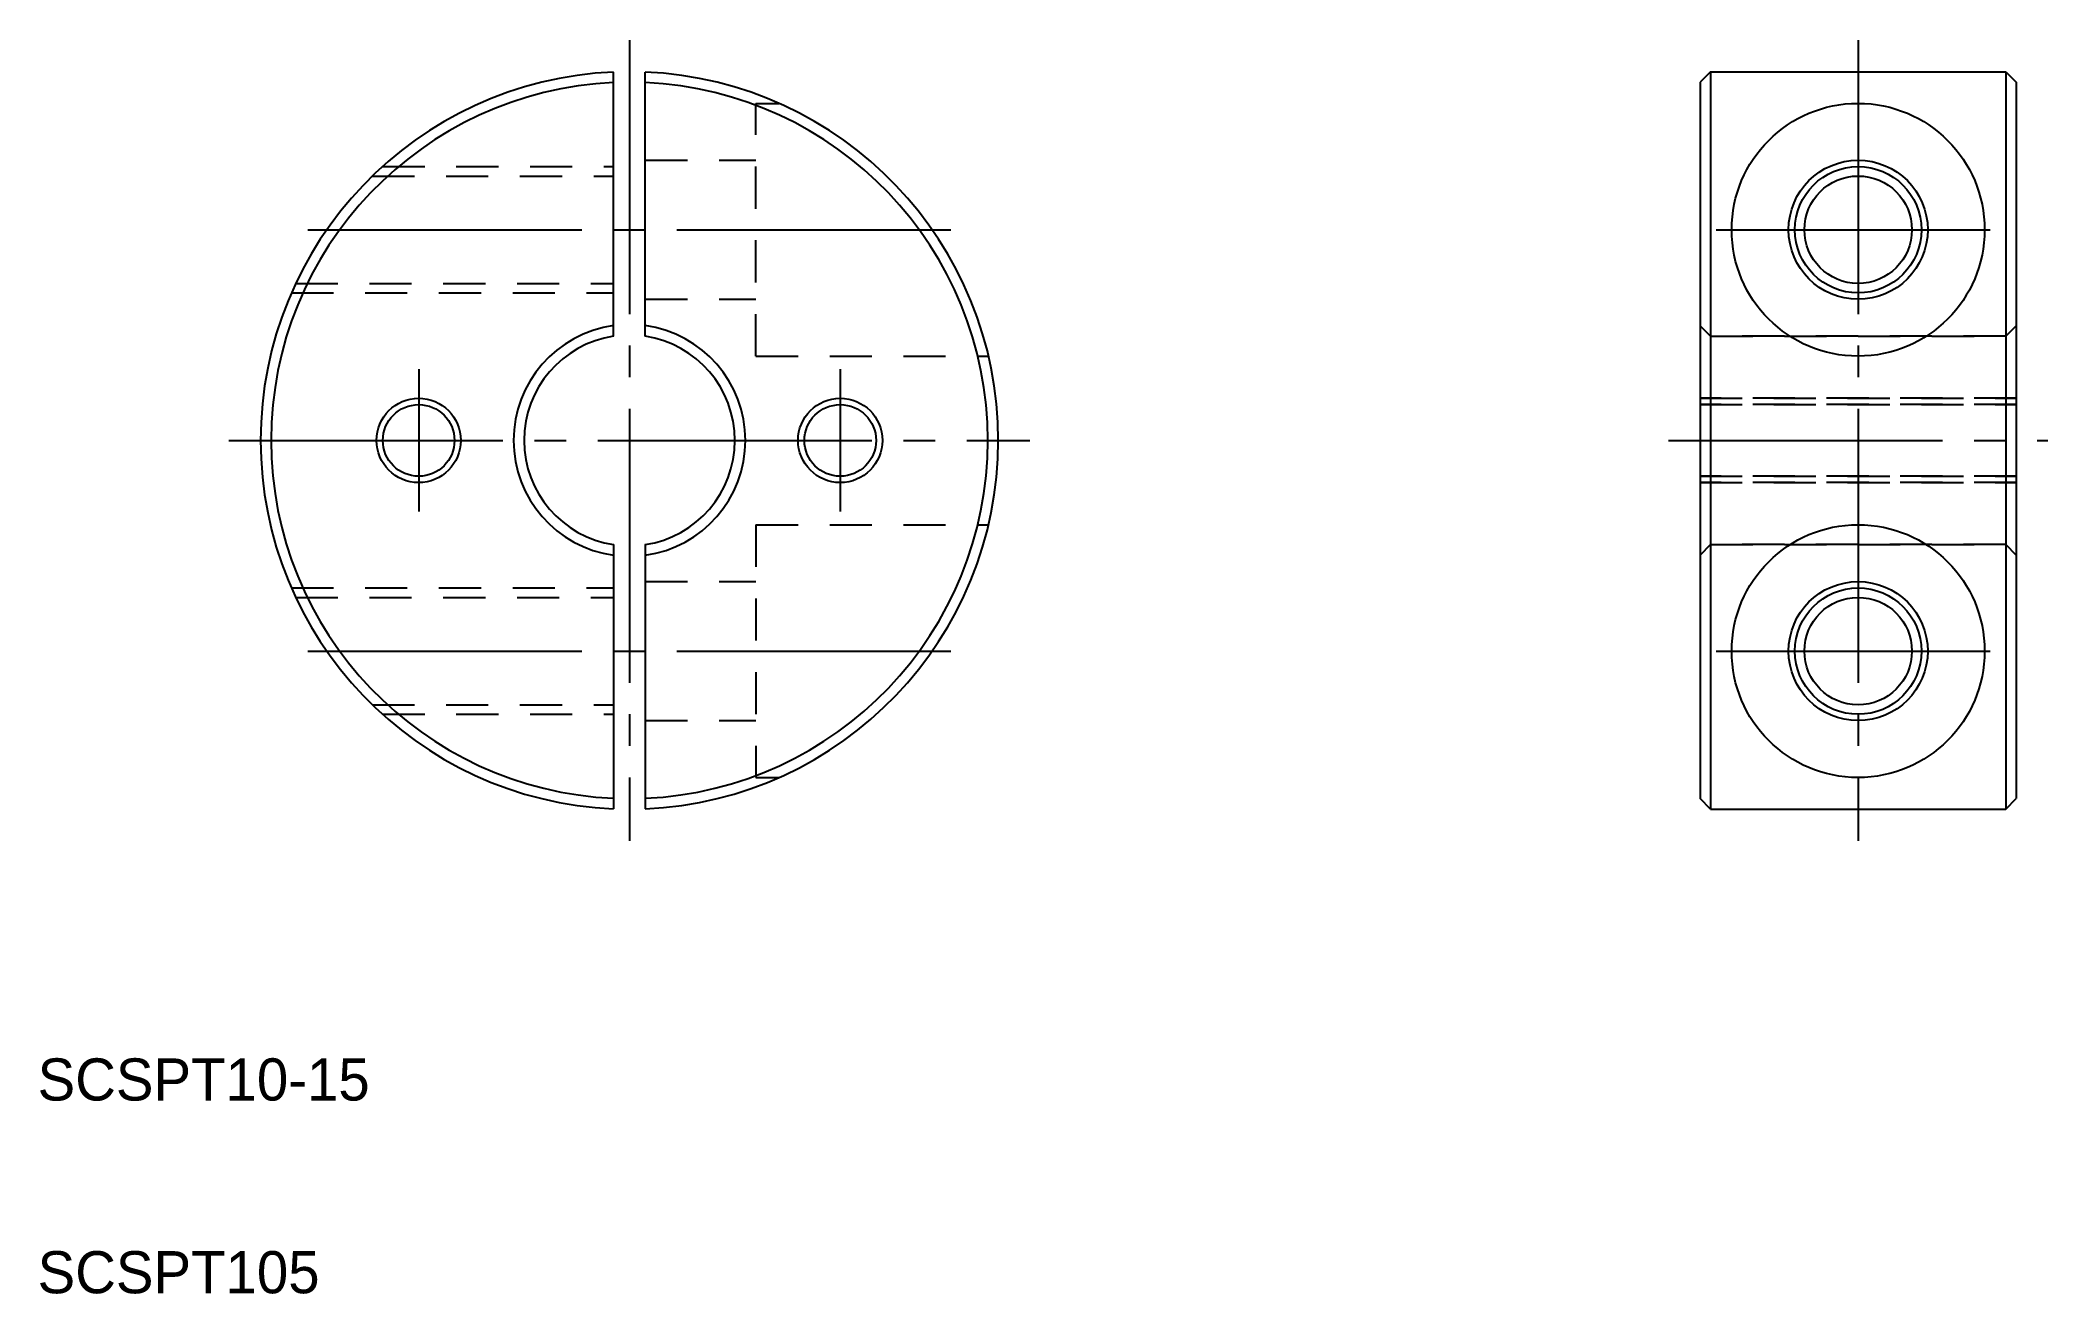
# Model space of a CAD drawing. Extents: x 81.5 to 176.8, y 110.9 to 170.4.
import ezdxf

# ---------------------------------------------------------------- set-up
doc = ezdxf.new("R2010")
doc.units = 0
doc.linetypes.add('CENTER', pattern=[17.5, 13, -1.5, 1.5, -1.5])
doc.linetypes.add('DASHED', pattern=[3.5, 2, -1.5])
doc.layers.get('0').update_dxf_attribs({"linetype": 'CONTINUOUS'})
doc.layers.add('CENTER', color=1, linetype='CENTER')

msp = doc.modelspace()

# ---------------------------------------------------------------- linework, layer by layer
at = {"color": 7, "linetype": 'CONTINUOUS'}
for p, q in [((108.709, 156.38), (108.709, 168.921)), ((110.209, 156.38), (110.209, 168.921)), ((160.752, 168.937), (160.252, 168.437)), ((160.752, 168.937), (160.752, 133.937)), ((160.752, 168.937), (174.752, 168.937)), ((174.752, 168.937), (174.752, 133.937)), ((174.752, 168.937), (175.252, 168.437)), ((160.252, 168.437), (160.252, 134.437)), ((175.252, 168.437), (175.252, 134.437)), ((108.709, 146.493), (108.709, 133.953)), ((110.209, 146.493), (110.209, 133.953)), ((160.752, 133.937), (160.252, 134.437)), ((174.752, 133.937), (175.252, 134.437)), ((160.752, 133.937), (174.752, 133.937))]:
    msp.add_line(p, q, dxfattribs=at)
for p, q in [((164.252, 168.937), (164.252, 168.937)), ((167.752, 168.937), (167.752, 168.937))]:
    msp.add_line(p, q)
at = {"color": 3, "linetype": 'DASHED'}
for p, q in [((115.459, 155.437), (115.459, 167.437)), ((115.459, 167.437), (116.548, 167.437)), ((97.263, 163.987), (108.709, 163.987)), ((97.744, 164.437), (108.709, 164.437)), ((110.209, 164.737), (115.459, 164.737)), ((93.42, 158.437), (108.709, 158.437)), ((93.624, 158.887), (108.709, 158.887)), ((110.209, 158.137), (115.459, 158.137)), ((160.252, 156.88), (160.752, 156.38)), ((160.752, 156.38), (160.252, 156.88)), ((160.752, 156.38), (174.752, 156.38)), ((174.752, 156.38), (160.752, 156.38)), ((174.752, 156.38), (175.252, 156.88)), ((175.252, 156.88), (174.752, 156.38)), ((115.459, 155.437), (126.496, 155.437)), ((160.252, 153.437), (175.252, 153.437)), ((175.252, 153.437), (160.252, 153.437)), ((160.252, 153.137), (175.252, 153.137)), ((175.252, 153.137), (160.252, 153.137)), ((175.252, 149.737), (160.252, 149.737)), ((160.252, 149.737), (175.252, 149.737)), ((175.252, 149.437), (160.252, 149.437)), ((160.252, 149.437), (175.252, 149.437)), ((115.459, 147.437), (126.496, 147.437)), ((115.459, 147.437), (115.459, 135.437)), ((160.752, 146.493), (160.252, 145.993)), ((160.252, 145.993), (160.752, 146.493)), ((174.752, 146.493), (160.752, 146.493)), ((160.752, 146.493), (174.752, 146.493)), ((175.252, 145.993), (174.752, 146.493)), ((174.752, 146.493), (175.252, 145.993)), ((93.42, 144.437), (108.709, 144.437)), ((93.624, 143.987), (108.709, 143.987)), ((110.209, 144.737), (115.459, 144.737)), ((97.263, 138.887), (108.709, 138.887)), ((97.744, 138.437), (108.709, 138.437)), ((110.209, 138.137), (115.459, 138.137)), ((115.459, 135.437), (116.548, 135.437))]:
    msp.add_line(p, q, dxfattribs=at)
for centre, radius in [((167.752, 161.437), 6), ((167.752, 161.437), 2.55), ((99.459, 151.437), 2), ((119.459, 151.437), 2), ((99.459, 151.437), 1.7), ((119.459, 151.437), 1.7), ((167.752, 141.437), 6), ((167.752, 141.437), 2.55)]:
    msp.add_circle(centre, radius)
at = {"color": 7, "linetype": 'CONTINUOUS'}
for centre in [(167.752, 161.437), (167.752, 141.437)]:
    msp.add_circle(centre, 3.3, dxfattribs=at)
at = {"color": 3, "linetype": 'CONTINUOUS'}
for centre in [(167.752, 161.437), (167.752, 141.437)]:
    msp.add_circle(centre, 3, dxfattribs=at)
at = {"color": 7, "linetype": 'CONTINUOUS'}
for radius, start, end in [(17.5, 92.45629, 267.5437), (17.5, 272.45628, 87.54372), (17, 92.52857, 267.47144), (17, 272.52857, 87.47142), (5.5, 97.83748, 262.16252), (5, 98.62693, 261.37306), (5.5, 277.83748, 82.16252), (5, 278.62693, 81.37307)]:
    msp.add_arc((109.459, 151.437), radius, start, end, dxfattribs=at)
at = {"layer": 'CENTER', "color": 1, "linetype": 'CENTER'}
for p, q in [((109.459, 170.437), (109.459, 132.437)), ((167.752, 170.437), (167.752, 132.437)), ((94.201, 161.437), (124.718, 161.437)), ((161.014, 161.437), (174.541, 161.437)), ((99.459, 154.812), (99.459, 148.062)), ((119.459, 154.812), (119.459, 148.062)), ((90.459, 151.437), (128.459, 151.437)), ((158.752, 151.437), (176.752, 151.437)), ((94.201, 141.437), (124.718, 141.437)), ((161.014, 141.437), (174.541, 141.437))]:
    msp.add_line(p, q, dxfattribs=at)

# ---------------------------------------------------------------- texts
for s, p in [('SCSPT10-15', (81.379, 120.106)), ('SCSPT105', (81.379, 110.958))]:
    msp.add_text(s, height=2).set_placement(p)

doc.saveas('drawing.dxf')
